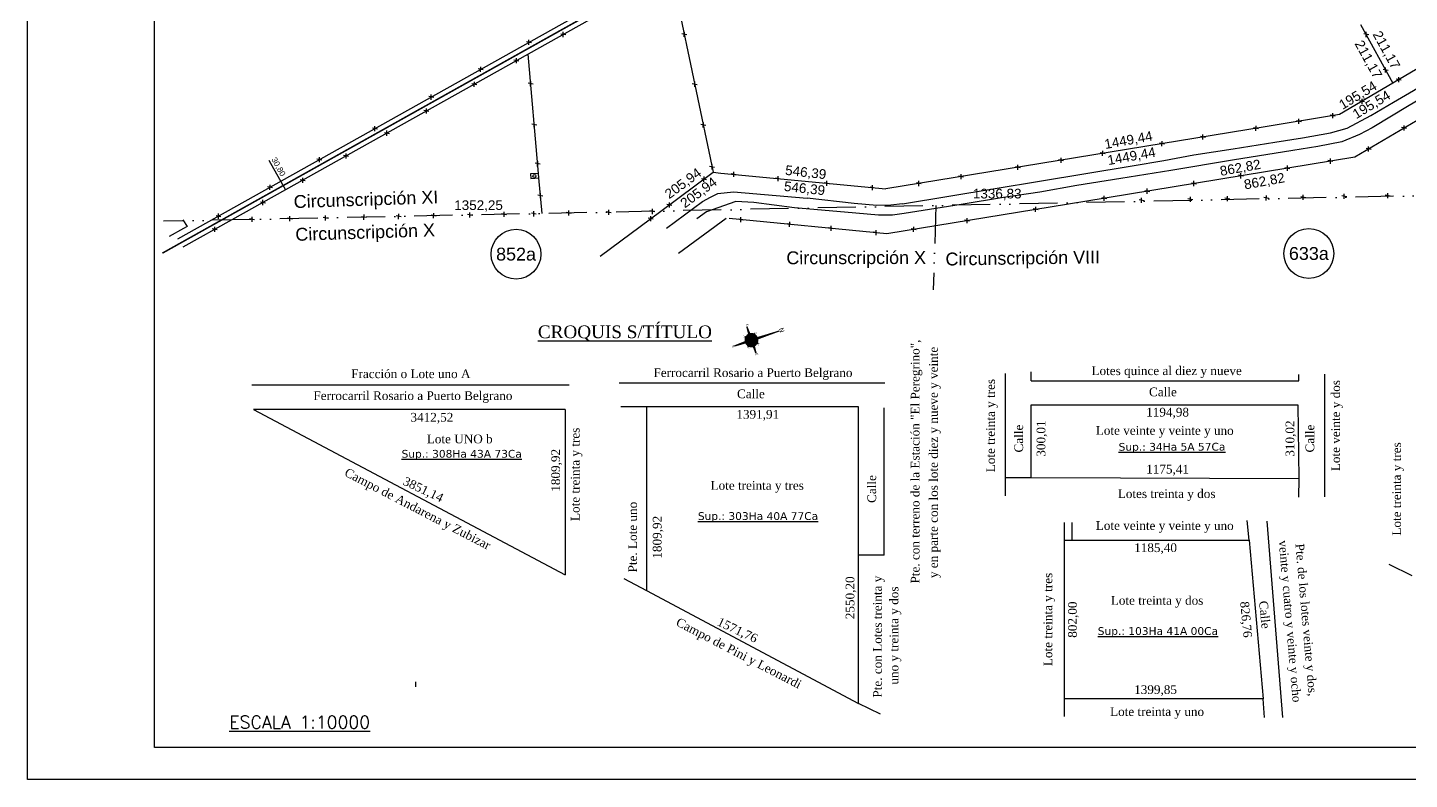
# Model space of a CAD drawing. Header units: feet. Extents: x 1554 to 7460, y 4629 to 11811.
# Drawn here: x 3579.2 to 4014.9, y 4629.2 to 4866 of the extents above; entities that cross this region are included whole.
import ezdxf
from ezdxf.enums import TextEntityAlignment as Align

# ---------------------------------------------------------------- set-up
doc = ezdxf.new("R2010")
doc.units = ezdxf.units.FT
doc.header["$MEASUREMENT"] = 0
doc.linetypes.add('ACAD_ISO12W100', pattern=[21, 12, -3, 0, -3, 0, -3])
doc.layers.get('0').update_dxf_attribs({"linetype": 'CONTINUOUS'})
for name, color, linetype in [('0K-UBICACION', 7, 'CONTINUOUS'), ('Alambrado', 1, 'CONTINUOUS'), ('Canal', 2, 'CONTINUOUS'), ('CARATULA', 7, 'CONTINUOUS'), ('COTAS', 134, 'CONTINUOUS'), ('CROQUIS', 2, 'CONTINUOUS'), ('MEDICION', 2, 'CONTINUOUS'), ('Riel', 2, 'CONTINUOUS'), ('Seccion', 6, 'ACAD_ISO12W100'), ('Subdivision', 5, 'CONTINUOUS'), ('Tanques', 140, 'CONTINUOUS'), ('Titulo', 5, 'CONTINUOUS')]:
    doc.layers.add(name, color=color, linetype=linetype)
doc.styles.add('ARIAL', font='arial.ttf')
doc.styles.add('ROMAND', font='romand.shx', dxfattribs={"height": 4})
doc.styles.add('style1', font='verdana.ttf')
doc.styles.add('Time New Roman', font='times.ttf')
doc.styles.add('Times New Roman', font='times.ttf')

# ---------------------------------------------------------------- blocks, each defined once
blk = doc.blocks.new('A$Cc8157756')
at = {"color": 2}
for p, q in [((10.57, 8.26), (2.82, 16.69)), ((10.78, 8.5), (2.82, 16.66)), ((9.7, 10.03), (2.82, 16.66)), ((10.78, 8.5), (6.59, 12.79)), ((10.25, 7.5), (8.73, 7.23)), ((8.73, 7.23), (10.25, 6.9)), ((10.23, 7.21), (8.73, 7.23)), ((11.13, 7.2), (9.4, 6.11)), ((9.4, 6.11), (11.4, 6.54)), ((9.42, 8.31), (11.13, 7.2)), ((11.41, 7.85), (9.42, 8.31)), ((11.06, 8.72), (9.7, 10.03)), ((11.4, 6.54), (10.92, 4.55)), ((10.92, 4.55), (12.05, 6.26)), ((11, 9.86), (11.41, 7.85)), ((12.07, 8.11), (11, 9.86)), ((11.13, 7.2), (11.21, 7.55)), ((11.13, 7.2), (12.98, 7.18)), ((11.5, 7.19), (11.13, 7.2)), ((11.4, 6.54), (12.72, 7.83)), ((11.4, 6.54), (11.66, 6.8)), ((11.41, 7.85), (12.7, 6.53)), ((11.67, 7.58), (11.41, 7.85)), ((11.79, 9), (12.1, 10.52)), ((12.07, 8.11), (12.05, 6.26)), ((12.05, 6.63), (12.05, 6.26)), ((12.05, 6.26), (13.11, 4.52)), ((13.2, 9.82), (12.07, 8.11)), ((12.07, 7.74), (12.07, 8.11)), ((12.08, 9.02), (12.1, 10.52)), ((12.08, 9.02), (12.1, 10.52)), ((12.1, 10.52), (12.39, 8.99)), ((12.45, 6.79), (12.7, 6.53)), ((12.46, 7.58), (12.73, 7.84)), ((12.61, 7.18), (12.98, 7.18)), ((12.7, 6.53), (14.7, 6.07)), ((13.11, 4.52), (12.7, 6.53)), ((12.72, 7.83), (13.2, 9.82)), ((14.72, 8.26), (12.72, 7.83)), ((12.98, 7.18), (14.72, 8.26)), ((14.7, 6.07), (12.98, 7.18)), ((13.12, 8.68), (16.42, 11.43)), ((13.12, 8.68), (16.36, 11.39)), ((13.37, 8.47), (16.42, 11.45)), ((13.37, 8.47), (16.42, 11.45)), ((16.36, 11.39), (13.37, 8.47)), ((13.58, 8.21), (16.41, 11.44)), ((13.86, 6.88), (15.39, 7.15)), ((15.39, 7.15), (13.87, 7.47)), ((15.39, 7.15), (13.89, 7.17)), ((15.39, 7.15), (15.39, 7.15)), ((15.39, 7.15), (15.39, 7.15)), ((15.39, 7.15), (15.39, 7.15)), ((15.39, 7.15), (15.39, 7.15)), ((15.39, 7.15), (15.39, 7.15)), ((15.39, 7.15), (15.39, 7.15)), ((15.39, 7.15), (15.39, 7.15)), ((15.39, 7.15), (15.39, 7.15)), ((15.39, 7.15), (15.39, 7.15)), ((15.39, 7.15), (15.39, 7.15)), ((15.39, 7.15), (15.39, 7.15)), ((15.39, 7.15), (15.39, 7.15)), ((15.39, 7.15), (15.39, 7.15)), ((15.39, 7.15), (15.39, 7.15)), ((15.39, 7.15), (15.39, 7.15)), ((15.39, 7.15), (15.39, 7.15)), ((15.39, 7.15), (15.39, 7.15)), ((15.39, 7.15), (15.39, 7.15)), ((15.39, 7.15), (15.39, 7.15)), ((10.75, 5.91), (7.69, 2.93)), ((10.75, 5.91), (7.69, 2.93)), ((11, 5.69), (7.7, 2.94)), ((10.54, 6.16), (7.71, 2.93)), ((7.76, 2.99), (10.75, 5.91)), ((11, 5.69), (7.76, 2.99)), ((10.75, 5.91), (9.9, 5.08)), ((12.02, 3.86), (11.73, 5.38)), ((12.33, 5.37), (12.02, 3.86)), ((12.04, 5.35), (12.02, 3.86)), ((13.09, 5.67), (17.53, 1.59)), ((17.53, 1.59), (13.34, 5.88)), ((13.34, 5.88), (17.53, 1.59)), ((13.34, 5.88), (17.53, 1.59)), ((13.34, 5.88), (17.53, 1.59)), ((13.54, 6.11), (17.53, 1.59)), ((17.53, 1.59), (13.54, 6.11))]:
    blk.add_line(p, q, dxfattribs=at)
at = {"color": 2, "linetype": 'Continuous'}
for p, q in [((11.99, 7.25), (12.12, 7.12)), ((11.99, 7.25), (12.12, 7.12)), ((12.12, 7.12), (11.99, 7.25)), ((12.12, 7.12), (11.99, 7.25)), ((11.99, 7.12), (12.12, 7.25)), ((12.12, 7.25), (11.99, 7.12)), ((12.12, 7.25), (11.99, 7.12)), ((11.99, 7.12), (12.12, 7.25))]:
    blk.add_line(p, q, dxfattribs=at)
at = {"color": 2}
for radius in [0.925, 0.834, 0.785, 0.736, 0.736, 0.736, 0.736, 0.736, 0.686, 0.686, 0.686, 0.686, 0.686, 0.686, 0.637, 0.588]:
    blk.add_circle((12.06, 7.19), radius, dxfattribs=at)
for radius, start, end in [(2.87, 139.99663, 177.54423), (2.87, 181.15602, 219.3616), (2.78, 181.61101, 201.65979), (2.78, 157.3418, 177.11236), (2.78, 140.24802, 156.65979), (2.41, 158.9366, 175.07259), (2.41, 183.76119, 200.03968), (2.41, 141.43129, 155.03968), (1.83, 162.70806, 196.20707), (2.87, 91.06269, 127.8705), (2.78, 111.94714, 127.59069), (1.83, 207.70806, 224.30346), (1.83, 134.30346, 151.20707), (1.48, 166.56155, 192.28867), (2.41, 113.56724, 126.27307), (1.83, 117.39986, 134.30346), (1.48, 211.56155, 224.30346), (1.48, 134.30346, 147.28867), (1.48, 121.31826, 134.30346), (2.78, 91.49457, 111.26512), (0.925, 134.30346, 224.30346), (2.41, 93.53434, 109.67033), (0.925, 224.30346, 314.30346), (0.925, 44.30346, 134.30346), (0.555, 134.30346, 224.30346), (1.83, 72.39986, 105.89886), (0.555, 224.30346, 314.30346), (0.555, 44.30346, 134.30346), (1.48, 76.31826, 102.04538), (2.87, 44.30346, 89.30346), (2.78, 66.94714, 86.99591), (2.41, 68.56724, 84.84574), (0.555, 314.30346, 44.30346), (0.925, 314.30346, 44.30346), (1.48, 44.30346, 57.04538), (1.83, 44.30346, 60.89886), (2.41, 51.08481, 64.67033), (1.48, 314.30346, 327.28867), (1.83, 44.30346, 54.66979), (1.48, 31.56155, 44.30346), (2.78, 49.56736, 66.26512), (1.83, 314.30346, 331.20707), (1.83, 27.70806, 44.30346), (1.48, 346.56155, 12.28867), (1.83, 342.70806, 16.20707), (2.41, 23.9366, 37.52212), (2.78, 22.3418, 39.03957), (2.87, 319.45948, 357.54423), (2.87, 1.15602, 39.3616), (2.41, 338.9366, 355.07259), (2.41, 3.76119, 20.03968), (2.78, 337.3418, 357.11236), (2.78, 1.61101, 21.65979), (2.78, 202.3418, 219.03957), (2.41, 203.9366, 217.52212), (2.87, 229.24533, 267.4509), (2.78, 229.56736, 246.26512), (2.41, 231.08481, 244.67033), (1.83, 224.30346, 234.66979), (1.83, 224.30346, 240.89886), (2.78, 246.94714, 266.99591), (1.48, 224.30346, 237.04538), (2.41, 248.56724, 264.84574), (1.83, 252.39986, 285.89886), (1.48, 256.31826, 283.41633), (2.87, 271.06269, 308.93424), (2.78, 271.49457, 291.26512), (2.41, 273.53434, 289.67033), (1.48, 300.01356, 314.30346), (1.83, 297.39986, 314.30346), (2.41, 293.56724, 307.28645), (2.78, 291.94714, 308.64563), (1.83, 314.30346, 324.11481), (2.41, 321.04087, 335.03968), (2.78, 319.7365, 336.65979)]:
    blk.add_arc((12.06, 7.19), radius, start, end, dxfattribs=at)
for points in [[(10.57, 8.26), (10.78, 8.5), (2.82, 16.66)], [(10.25, 6.9), (8.73, 7.23), (10.23, 7.21), (8.73, 7.23)], [(11.4, 6.54), (11.13, 7.2), (9.4, 6.11)], [(11.13, 7.2), (11.41, 7.85), (9.42, 8.31)], [(12.05, 6.26), (11.4, 6.54), (10.92, 4.55)], [(11.41, 7.85), (12.07, 8.11), (11, 9.86)], [(12.7, 6.53), (12.05, 6.26), (13.11, 4.52)], [(12.07, 8.11), (12.72, 7.83), (13.2, 9.82)], [(12.08, 9.02), (12.1, 10.52), (12.39, 8.99), (12.1, 10.52)], [(12.98, 7.18), (12.7, 6.53), (14.7, 6.07)], [(12.72, 7.83), (12.98, 7.18), (14.72, 8.26)], [(13.12, 8.68), (16.36, 11.39), (13.37, 8.47), (16.36, 11.39)], [(13.87, 7.47), (13.89, 7.17), (15.39, 7.15)], [(11, 5.69), (10.75, 5.91), (7.76, 2.99)], [(11.73, 5.38), (12.02, 3.86), (12.04, 5.35), (12.02, 3.86)], [(13.54, 6.11), (17.5, 1.58), (13.34, 5.88), (17.5, 1.58)], [(17.53, 1.59), (13.34, 5.88), (17.53, 1.59), (17.5, 1.58)]]:
    blk.add_solid(points, dxfattribs=at)
at = {"color": 2, "style": 'style1'}
for s, height, rotation, p in [('N', 2.03, 44.30346, (2.04, 16.04)), ('E', 1.16, 44.30346, (16.76, 11.32)), ('N.O.', 0.58, 89.30346, (8.61, 6.74)), ('N.E.', 0.58, 359.30346, (11.59, 10.6)), ('S.E.', 0.58, 89.30346, (15.98, 6.73)), ('O', 1.16, 44.30346, (6.85, 1.72)), ('S.O.', 0.58, 359.30346, (11.44, 3.18)), ('S', 1.16, 44.30346, (18.12, 0.26))]:
    blk.add_text(s, height=height, rotation=rotation, dxfattribs=at).set_placement(p)

msp = doc.modelspace()

# ---------------------------------------------------------------- linework, layer by layer
at = {"color": 8}
msp.add_line((3619.23, 4639.172, -0.145), (3619.23, 5116.496, -0.145), dxfattribs=at)
at = {"color": 1}
for p, q in [((3737.279, 4860.569, -0.009), (3737.305, 4862.169, -0.009)), ((3748.902, 4863.708, -0.031), (3747.332, 4864.017, -0.031)), ((3748.103, 4863.062, -0.031), (3748.13, 4864.662, -0.031)), ((3787.079, 4863.758, 0.04), (3785.509, 4864.067, 0.04)), ((3786.28, 4863.112, 0.04), (3786.307, 4864.712, 0.04)), ((4002.054, 4863.718, -0.224), (4000.484, 4864.027, -0.224)), ((4001.255, 4863.072, -0.224), (4001.282, 4864.672, -0.224)), ((3738.077, 4861.214, -0.009), (3736.507, 4861.523, -0.009)), ((3722.057, 4852.055, -0.012), (3722.084, 4853.655, -0.012)), ((3734.143, 4855.447, -0.031), (3732.573, 4855.756, -0.031)), ((3733.344, 4854.801, -0.031), (3733.371, 4856.401, -0.031)), ((4007.376, 4851.915, -0.224), (4007.403, 4853.515, -0.224)), ((3720.064, 4847.38, -0.031), (3720.09, 4848.98, -0.031)), ((3722.856, 4852.7, -0.012), (3721.286, 4853.009, -0.012)), ((3737.82, 4847.547, 0.031), (3737.847, 4849.147, 0.031)), ((3789.569, 4847.405, 0.04), (3789.596, 4849.005, 0.04)), ((4008.175, 4852.561, -0.224), (4006.605, 4852.87, -0.224)), ((4012.326, 4849.489, -0.337), (4010.756, 4849.798, -0.337)), ((4011.528, 4848.843, -0.337), (4011.555, 4850.443, -0.337)), ((3706.453, 4843.326, -0.016), (3706.48, 4844.926, -0.016)), ((3720.862, 4848.026, -0.031), (3719.292, 4848.335, -0.031)), ((3738.619, 4848.192, 0.031), (3737.049, 4848.501, 0.031)), ((3790.368, 4848.051, 0.04), (3788.798, 4848.36, 0.04)), ((3704.968, 4838.945, -0.031), (3704.995, 4840.545, -0.031)), ((3707.252, 4843.972, -0.016), (3705.682, 4844.281, -0.016)), ((4000.776, 4842.688, -0.34), (3999.206, 4842.997, -0.34)), ((3999.978, 4842.042, -0.34), (4000.005, 4843.642, -0.34)), ((3705.767, 4839.59, -0.031), (3704.197, 4839.899, -0.031)), ((3738.948, 4834.704, 0.031), (3738.975, 4836.304, 0.031)), ((3792.261, 4834.551, 0.04), (3792.288, 4836.15, 0.04)), ((3980.824, 4836.371, -0.336), (3979.254, 4836.68, -0.336)), ((3980.026, 4835.726, -0.336), (3980.052, 4837.326, -0.336)), ((3991.511, 4838.125, -0.34), (3989.941, 4838.434, -0.34)), ((3990.713, 4837.48, -0.34), (3990.739, 4839.08, -0.34)), ((3689.517, 4834.052, -0.02), (3687.947, 4834.361, -0.02)), ((3688.718, 4833.406, -0.02), (3688.745, 4835.006, -0.02)), ((3693.286, 4832.616, -0.031), (3691.716, 4832.925, -0.031)), ((3692.488, 4831.971, -0.031), (3692.514, 4833.571, -0.031)), ((3739.747, 4835.349, 0.031), (3738.177, 4835.658, 0.031)), ((3793.059, 4835.196, 0.04), (3791.489, 4835.505, 0.04)), ((3950.561, 4831.416, -0.338), (3948.991, 4831.725, -0.338)), ((3949.763, 4830.77, -0.338), (3949.79, 4832.37, -0.338)), ((3967.313, 4834.156, -0.333), (3965.743, 4834.465, -0.333)), ((3966.515, 4833.511, -0.333), (3966.541, 4835.11, -0.333)), ((4014.017, 4834.244, -0.352), (4012.447, 4834.553, -0.352)), ((4013.219, 4833.599, -0.352), (4013.245, 4835.198, -0.352)), ((3918.162, 4825.601, -0.348), (3918.188, 4827.201, -0.348)), ((3937.665, 4829.306, -0.342), (3936.095, 4829.615, -0.342)), ((3936.866, 4828.661, -0.342), (3936.893, 4830.26, -0.342)), ((4002.794, 4827.629, -0.352), (4001.224, 4827.938, -0.352)), ((4001.995, 4826.983, -0.352), (4002.022, 4828.583, -0.352)), ((3672.004, 4824.256, -0.024), (3670.434, 4824.565, -0.024)), ((3671.205, 4823.61, -0.024), (3671.232, 4825.21, -0.024)), ((3680.436, 4825.436, -0.031), (3678.866, 4825.745, -0.031)), ((3679.637, 4824.79, -0.031), (3679.664, 4826.39, -0.031)), ((3740.834, 4822.966, 0.031), (3739.264, 4823.275, 0.031)), ((3740.036, 4822.32, 0.031), (3740.063, 4823.92, 0.031)), ((3795.024, 4821.354, 0.04), (3795.051, 4822.954, 0.04)), ((3891.46, 4821.233, -0.356), (3891.486, 4822.833, -0.356)), ((3905.844, 4824.101, -0.352), (3904.274, 4824.41, -0.352)), ((3905.046, 4823.455, -0.352), (3905.072, 4825.055, -0.352)), ((3918.96, 4826.246, -0.348), (3917.39, 4826.555, -0.348)), ((3990.785, 4823.808, -0.355), (3989.215, 4824.117, -0.355)), ((3989.986, 4823.163, -0.355), (3990.013, 4824.763, -0.355)), ((3665.956, 4817.146, -0.031), (3665.983, 4818.745, -0.031)), ((3793.268, 4818.116, -0.355), (3791.698, 4818.425, -0.355)), ((3792.47, 4817.471, -0.355), (3792.496, 4819.071, -0.355)), ((3795.823, 4822, 0.04), (3794.253, 4822.309, 0.04)), ((3802.653, 4819.661, -0.381), (3801.083, 4819.97, -0.381)), ((3801.855, 4819.016, -0.381), (3801.881, 4820.616, -0.381)), ((3816.632, 4818.319, -0.391), (3815.062, 4818.628, -0.391)), ((3815.834, 4817.673, -0.391), (3815.861, 4819.273, -0.391)), ((3874.317, 4818.944, -0.361), (3872.747, 4819.253, -0.361)), ((3873.519, 4818.298, -0.361), (3873.545, 4819.898, -0.361)), ((3892.258, 4821.878, -0.356), (3890.688, 4822.187, -0.356)), ((3962.568, 4819.184, -0.37), (3960.998, 4819.493, -0.37)), ((3961.769, 4818.538, -0.37), (3961.796, 4820.138, -0.37)), ((3977.235, 4821.588, -0.362), (3975.666, 4821.897, -0.362)), ((3976.437, 4820.942, -0.362), (3976.464, 4822.542, -0.362)), ((3656.422, 4815.54, -0.027), (3654.852, 4815.849, -0.027)), ((3655.624, 4814.895, -0.027), (3655.651, 4816.494, -0.027)), ((3666.755, 4817.791, -0.031), (3665.185, 4818.1, -0.031)), ((3831.976, 4816.845, -0.401), (3830.406, 4817.154, -0.401)), ((3831.177, 4816.2, -0.401), (3831.204, 4817.8, -0.401)), ((3846.422, 4815.458, -0.411), (3844.852, 4815.767, -0.411)), ((3845.624, 4814.812, -0.411), (3845.65, 4816.412, -0.411)), ((3861.004, 4816.766, -0.365), (3859.434, 4817.075, -0.365)), ((3860.206, 4816.12, -0.365), (3860.232, 4817.72, -0.365)), ((3933.029, 4814.343, -0.385), (3931.46, 4814.652, -0.385)), ((3932.231, 4813.698, -0.385), (3932.258, 4815.297, -0.385)), ((3947.748, 4816.755, -0.377), (3946.178, 4817.064, -0.377)), ((3946.95, 4816.11, -0.377), (3946.977, 4817.71, -0.377)), ((3654.185, 4810.767, -0.031), (3652.615, 4811.076, -0.031)), ((3653.387, 4810.122, -0.031), (3653.413, 4811.722, -0.031)), ((3741.709, 4812.912, 0.031), (3740.14, 4813.221, 0.031)), ((3740.911, 4812.267, 0.031), (3740.938, 4813.867, 0.031)), ((3782.371, 4810.026, -0.291), (3780.801, 4810.335, -0.291)), ((3781.573, 4809.38, -0.291), (3781.6, 4810.98, -0.291)), ((3919.466, 4812.12, -0.392), (3917.896, 4812.429, -0.392)), ((3918.668, 4811.475, -0.392), (3918.695, 4813.074, -0.392)), ((3931.25, 4811.456, -0.031), (3929.68, 4811.765, -0.031)), ((3930.451, 4810.81, -0.031), (3930.478, 4812.41, -0.031)), ((3946.652, 4811.753, -0.031), (3945.082, 4812.062, -0.031)), ((3945.853, 4811.108, -0.031), (3945.88, 4812.708, -0.031)), ((3958.29, 4811.978, -0.031), (3956.72, 4812.287, -0.031)), ((3957.491, 4811.333, -0.031), (3957.518, 4812.932, -0.031)), ((3970.561, 4812.215, -0.031), (3968.991, 4812.524, -0.031)), ((3969.763, 4811.57, -0.031), (3969.79, 4813.17, -0.031)), ((3982.198, 4812.44, -0.031), (3980.628, 4812.749, -0.031)), ((3981.399, 4811.795, -0.031), (3981.426, 4813.394, -0.031)), ((3995.148, 4812.69, -0.031), (3993.579, 4812.999, -0.031)), ((3994.35, 4812.045, -0.031), (3994.377, 4813.645, -0.031)), ((4008.84, 4812.955, -0.031), (4007.27, 4813.264, -0.031)), ((4008.042, 4812.309, -0.031), (4008.068, 4813.909, -0.031)), ((3640.197, 4806.464, -0.031), (3638.627, 4806.773, -0.031)), ((3639.399, 4805.819, -0.031), (3639.426, 4807.419, -0.031)), ((3650.798, 4805.453, -0.031), (3649.229, 4805.762, -0.031)), ((3650, 4804.807, -0.031), (3650.027, 4806.407, -0.031)), ((3662.712, 4805.689, -0.031), (3661.142, 4805.998, -0.031)), ((3661.914, 4805.044, -0.031), (3661.94, 4806.644, -0.031)), ((3673.948, 4805.913, -0.031), (3672.378, 4806.222, -0.031)), ((3673.15, 4805.267, -0.031), (3673.177, 4806.867, -0.031)), ((3686.058, 4806.153, -0.031), (3684.488, 4806.462, -0.031)), ((3685.259, 4805.508, -0.031), (3685.286, 4807.107, -0.031)), ((3696.988, 4806.37, -0.031), (3695.418, 4806.679, -0.031)), ((3696.19, 4805.725, -0.031), (3696.216, 4807.324, -0.031)), ((3708.028, 4806.589, -0.031), (3706.458, 4806.898, -0.031)), ((3707.23, 4805.944, -0.031), (3707.257, 4807.544, -0.031)), ((3719.438, 4806.816, -0.031), (3717.868, 4807.125, -0.031)), ((3718.64, 4806.17, -0.031), (3718.666, 4807.77, -0.031)), ((3730.237, 4807.03, -0.031), (3728.667, 4807.339, -0.031)), ((3729.438, 4806.385, -0.031), (3729.465, 4807.985, -0.031)), ((3739.615, 4807.216, -0.031), (3738.045, 4807.525, -0.031)), ((3738.817, 4806.571, -0.031), (3738.843, 4808.171, -0.031)), ((3750.637, 4807.434, -0.031), (3749.067, 4807.743, -0.031)), ((3749.839, 4806.788, -0.031), (3749.865, 4808.388, -0.031)), ((3763.25, 4807.681, -0.031), (3761.68, 4807.99, -0.031)), ((3762.452, 4807.036, -0.031), (3762.478, 4808.636, -0.031)), ((3776.498, 4805.665, -0.072), (3774.928, 4805.974, -0.072)), ((3776.998, 4807.952, -0.031), (3775.428, 4808.261, -0.031)), ((3775.7, 4805.019, -0.072), (3775.726, 4806.619, -0.072)), ((3776.2, 4807.306, -0.031), (3776.227, 4808.906, -0.031)), ((3804.866, 4805.374, -0.169), (3803.297, 4805.682, -0.169)), ((3804.068, 4804.728, -0.169), (3804.095, 4806.328, -0.169)), ((3876.236, 4805.062, -0.179), (3874.666, 4805.371, -0.179)), ((3875.437, 4804.417, -0.179), (3875.464, 4806.016, -0.179)), ((3897.843, 4808.588, -0.179), (3896.273, 4808.897, -0.179)), ((3897.045, 4807.942, -0.179), (3897.071, 4809.542, -0.179)), ((3639.016, 4802.295, -0.026), (3637.446, 4802.604, -0.026)), ((3638.218, 4801.65, -0.026), (3638.244, 4803.25, -0.026)), ((3820.273, 4803.884, -0.173), (3818.703, 4804.193, -0.173)), ((3819.474, 4803.238, -0.173), (3819.501, 4804.838, -0.173)), ((3833.401, 4802.614, -0.176), (3831.831, 4802.923, -0.176)), ((3832.603, 4801.969, -0.176), (3832.629, 4803.568, -0.176)), ((3847.534, 4801.247, -0.179), (3845.964, 4801.556, -0.179)), ((3846.736, 4800.602, -0.179), (3846.763, 4802.201, -0.179)), ((3859.377, 4802.311, -0.179), (3857.807, 4802.62, -0.179)), ((3858.579, 4801.666, -0.179), (3858.605, 4803.266, -0.179)), ((3701.624, 4658.32, -0.168), (3701.65, 4659.92, -0.168))]:
    msp.add_line(p, q, dxfattribs=at)
at = {"color": 3}
for centre in [(3733.216, 4794.637, -99.861), (3983.196, 4794.846, -99.861)]:
    msp.add_circle(centre, 7.845, dxfattribs=at)
at = {"layer": '0K-UBICACION', "color": 2}
for p, q in [((3906.144, 4704.571), (3906.144, 4710.131)), ((3908.595, 4704.571), (3908.595, 4710.131)), ((3964.344, 4704.571), (3963.784, 4710.742)), ((4015.759, 4693.283), (4008.467, 4696.869)), ((3906.144, 4649.011), (3906.144, 4654.571))]:
    msp.add_line(p, q, dxfattribs=at)
at = {"layer": '0K-UBICACION', "color": 5}
for p, q in [((3906.144, 4704.571), (3964.344, 4704.571)), ((3906.144, 4654.571), (3906.144, 4704.571)), ((3964.344, 4704.571), (3968.756, 4654.571)), ((3968.756, 4654.571), (3906.144, 4654.571))]:
    msp.add_line(p, q, dxfattribs=at)
at = {"layer": 'Alambrado', "color": 2}
for p, q in [((4061.872, 5042.925, 0.063), (3626.451, 4799.369, -0.034)), ((3643.664, 4805.481, -0.031), (3628.133, 4796.815, -0.019)), ((3628.133, 4805.417, -0.019), (3629.499, 4803.328, -0.095)), ((3628.35, 4802.704, 0.013), (3623.851, 4800.194, 0.017)), ((3629.499, 4803.328, -0.095), (3628.35, 4802.704, 0.013))]:
    msp.add_line(p, q, dxfattribs=at)
at = {"layer": 'Alambrado'}
for p, q in [((3782.296, 4883.004, 0.04), (3795.398, 4820.435, 0.04)), ((3740.313, 4820.116, 0.031), (3737.017, 4857.646, 0.031)), ((3740.313, 4820.116, 0.222), (3737.755, 4819.944, 0.222)), ((3737.755, 4819.944, 0.222), (3737.857, 4818.477, 0.222)), ((3737.857, 4818.477, 0.222), (3740.424, 4818.711, 0.222)), ((3740.424, 4818.711, 0.031), (3740.313, 4820.116, 0.031)), ((3741.425, 4807.422, 0.031), (3740.424, 4818.711, 0.031)), ((3912.509, 4811.263, -0.179), (3850.089, 4801.079, -0.18)), ((3759.788, 4793.993, -0.141), (3778.863, 4808.158, -0.059)), ((3799.478, 4805.848, -0.165), (3784.425, 4794.846, -0.118)), ((3850.089, 4801.079, -0.18), (3800.396, 4805.884, -0.169))]:
    msp.add_line(p, q, dxfattribs=at)
at = {"layer": 'Canal'}
for p, q in [((4009.87, 4842.509, -0.137), (4023.04, 4850.257, -0.135)), ((4025.95, 4848.041, -0.147), (4014.779, 4841.496, -0.148)), ((4002.704, 4838.341, -0.144), (4009.87, 4842.509, -0.137)), ((4014.779, 4841.496, -0.148), (4003.111, 4834.486, -0.147)), ((3995.291, 4834.339, -0.137), (4002.704, 4838.341, -0.144)), ((3981.157, 4831.357, -0.133), (3989.995, 4832.923, -0.136)), ((3989.995, 4832.923, -0.136), (3995.291, 4834.339, -0.137)), ((3999.186, 4832.352, -0.15), (3993.544, 4830.062, -0.15)), ((4003.111, 4834.486, -0.147), (3999.186, 4832.352, -0.15)), ((3946.903, 4825.915, -0.129), (3959.297, 4827.835, -0.129)), ((3978.132, 4827.343, -0.144), (3959.073, 4824.269, -0.139)), ((3959.297, 4827.835, -0.129), (3972.491, 4829.936, -0.131)), ((3972.491, 4829.936, -0.131), (3981.157, 4831.357, -0.133)), ((3986.053, 4828.584, -0.146), (3978.132, 4827.343, -0.144)), ((3993.544, 4830.062, -0.15), (3986.053, 4828.584, -0.146)), ((3927.524, 4822.527, -0.167), (3937.421, 4824.215, -0.163)), ((3937.421, 4824.215, -0.163), (3946.903, 4825.915, -0.129)), ((3959.073, 4824.269, -0.139), (3939.722, 4821.018, -0.162)), ((3855.083, 4810.519, -0.187), (3927.524, 4822.527, -0.167)), ((3923.902, 4818.53, -0.181), (3910.082, 4816.338, -0.172)), ((3939.722, 4821.018, -0.162), (3923.902, 4818.53, -0.181)), ((3796.854, 4813.736, -0.157), (3801.826, 4814.34, -0.159)), ((3801.826, 4814.34, -0.159), (3825.04, 4812.259, -0.168)), ((3898.339, 4814.196, -0.181), (3886.927, 4812.462, -0.186)), ((3910.082, 4816.338, -0.172), (3898.339, 4814.196, -0.181)), ((3780.687, 4802.854, -0.094), (3792.057, 4811.2, -0.155)), ((3792.057, 4811.2, -0.155), (3794.536, 4812.605, -0.157)), ((3802.57, 4811.222, -0.145), (3793.229, 4807.988, -0.141)), ((3794.536, 4812.605, -0.157), (3796.854, 4813.736, -0.157)), ((3808.15, 4810.939, -0.143), (3802.57, 4811.222, -0.145)), ((3820.989, 4809.274, -0.15), (3808.15, 4810.939, -0.143)), ((3839.847, 4810.582, -0.17), (3825.04, 4812.259, -0.168)), ((3846.984, 4810.005, -0.17), (3839.847, 4810.582, -0.17)), ((3851.372, 4810.048, -0.175), (3846.984, 4810.005, -0.17)), ((3855.083, 4810.519, -0.187), (3851.372, 4810.048, -0.175)), ((3873.609, 4810.326, -0.185), (3855.598, 4807.456, -0.187)), ((3886.927, 4812.462, -0.186), (3873.609, 4810.326, -0.185)), ((3793.229, 4807.988, -0.141), (3790.264, 4805.791, -0.138)), ((3829.521, 4808.513, -0.149), (3820.989, 4809.274, -0.15)), ((3840.362, 4807.519, -0.17), (3829.521, 4808.513, -0.149)), ((3847.5, 4806.942, -0.17), (3840.362, 4807.519, -0.17)), ((3851.888, 4806.984, -0.175), (3847.5, 4806.942, -0.17)), ((3855.598, 4807.456, -0.187), (3851.888, 4806.984, -0.175))]:
    msp.add_line(p, q, dxfattribs=at)
at = {"layer": 'CARATULA', "color": 1, "linetype": 'Continuous'}
for p, q in [((3579.23, 4629.172, -0.145), (3579.23, 5129.172, -0.145)), ((4579.23, 4629.172, -0.145), (3579.23, 4629.172, -0.145))]:
    msp.add_line(p, q, dxfattribs=at)
at = {"layer": 'CARATULA', "color": 8, "linetype": 'Continuous'}
msp.add_line((4399.23, 4639.172, -0.145), (3619.23, 4639.172, -0.145), dxfattribs=at)
at = {"layer": 'Riel', "color": 3}
for p, q in [((3621.759, 4795.094, 0.054), (4064.036, 5042.525, 0.126)), ((4064.111, 5042.367, 0.125), (3621.848, 4794.944, 0.053))]:
    msp.add_line(p, q, dxfattribs=at)
at = {"layer": 'Seccion'}
for p, q in [((4327.825, 4819.341, -0.128), (3622.025, 4805.043, -0.027)), ((3865.618, 4809.978, -0.031), (3864.747, 4783.423, -0.007))]:
    msp.add_line(p, q, dxfattribs=at)
at = {"layer": 'Subdivision'}
for p, q in [((3782.296, 4883.004, -0.031), (3737.017, 4857.646, -0.031)), ((3737.017, 4857.646, -0.031), (3643.664, 4805.481, -0.031)), ((3841.209, 4746.595), (3774.403, 4746.595))]:
    msp.add_line(p, q, dxfattribs=at)
at = {"layer": 'Subdivision', "color": 3}
for p, q in [((4047.646, 4870.91, -0.343), (4009.678, 4848.545, -0.337)), ((3999.52, 4867.059, -0.224), (4009.678, 4848.545, -0.224)), ((4052.647, 4857.63, -0.354), (3997.656, 4825.218, -0.352)), ((4009.678, 4848.545, -0.337), (3992.827, 4838.624, -0.341)), ((3992.827, 4838.624, -0.341), (3969.39, 4834.779, -0.332)), ((3969.39, 4834.779, -0.332), (3849.787, 4815.214, -0.368)), ((3997.656, 4825.218, -0.352), (3912.509, 4811.263, -0.395)), ((3778.863, 4808.158, -0.275), (3795.398, 4820.435, -0.372)), ((3795.398, 4820.435, -0.372), (3797.819, 4820.205, -0.379)), ((3797.819, 4820.205, -0.379), (3849.787, 4815.214, -0.414))]:
    msp.add_line(p, q, dxfattribs=at)
at = {"layer": 'Subdivision', "color": 1}
msp.add_line((3655.256, 4824.32, -74.97), (3660.55, 4814.917, -0.031), dxfattribs=at)
at = {"layer": 'Tanques'}
msp.add_circle((3739.025, 4819.269, 0.299), 0.466, dxfattribs=at)
at = {"layer": 'Titulo', "color": 2}
for p, q in [((3895.666, 4754.724, 319.525), (3895.666, 4757.545, 319.525)), ((3649.878, 4753.454), (3749.986, 4753.454)), ((3765.756, 4754.107), (3849.488, 4754.107)), ((3887.539, 4718.456, 319.525), (3887.539, 4757.091, 319.525)), ((3895.666, 4754.724, 319.525), (3980.074, 4754.724, 319.525)), ((3980.074, 4754.724, 319.525), (3980.074, 4756.717, 319.525)), ((3988.198, 4718.19, 319.525), (3988.198, 4756.825, 319.525)), ((3774.403, 4746.595), (3766.277, 4746.595)), ((3849.335, 4699.855), (3849.335, 4746.233)), ((3895.666, 4724.171, 319.525), (3887.539, 4724.171, 319.525)), ((3980.074, 4718.082, 319.525), (3980.092, 4723.905, 319.525)), ((3974.946, 4648.626), (3970.08, 4710.529)), ((3849.335, 4699.855), (3841.209, 4699.855)), ((3767.195, 4692.472), (3774.403, 4688.648)), ((3848.142, 4649.701), (3841.209, 4653.115)), ((3969.259, 4648.712), (3968.756, 4654.571))]:
    msp.add_line(p, q, dxfattribs=at)
at = {"layer": 'Titulo'}
for p, q in [((3748.698, 4745.703), (3650.418, 4745.703)), ((3650.418, 4745.703), (3748.698, 4693.578)), ((3748.698, 4745.703), (3748.698, 4693.578)), ((3841.209, 4746.595), (3774.403, 4746.595)), ((3774.403, 4746.595), (3774.403, 4688.648)), ((3841.209, 4653.115), (3841.209, 4746.595)), ((3895.666, 4724.171, 319.525), (3895.666, 4747.212, 319.525)), ((3895.666, 4747.212, 319.525), (3979.761, 4747.212, 319.525)), ((3979.761, 4747.212, 319.525), (3980.072, 4723.905, 319.525)), ((3980.072, 4723.905, 319.525), (3895.666, 4724.171, 319.525)), ((3774.403, 4688.648), (3841.209, 4653.115))]:
    msp.add_line(p, q, dxfattribs=at)

# ---------------------------------------------------------------- block references
at = {"layer": 'Seccion', "xscale": 0.7, "yscale": 0.7, "zscale": 0.7, "rotation": 244.2572031879857}
msp.add_blockref('A$Cc8157756', (3806.574, 4777.349), dxfattribs=at)

# ---------------------------------------------------------------- texts
at = {"color": 1, "insert": (3657.594, 4825.421, -83.38), "char_height": 1.8231, "width": 3.38878, "attachment_point": 1, "rotation": 299.15871, "style": 'ARIAL'}
msp.add_mtext('30,80', dxfattribs=at)
at = {"layer": 'CARATULA', "color": 3, "linetype": 'Continuous', "style": 'ROMAND'}
msp.add_text('%%UESCALA 1:10000', height=4, dxfattribs=at).set_placement((3642.818, 4645.187, -0.145))
at = {"layer": 'COTAS', "color": 2, "style": 'Time New Roman'}
for s, rotation, p in [('Pte. con terreno de la Estación "El Peregrino",', 90, (3859.051, 4729.302)), ('y en parte con los lote diez y nueve y veinte', 90, (3864.839, 4729.026)), ('Lote treinta y tres', 90, (3882.836, 4740.629)), ('Lote veinte y dos', 90, (3991.628, 4740.629)), ('Calle', 90, (3891.718, 4736.547)), ('300,01', 90, (3898.736, 4736.545)), ('Lote veinte y veinte y uno', 359.94472, (3937.754, 4739.095)), ('310,02', 90, (3977.233, 4736.545)), ('Calle', 90, (3983.52, 4736.547)), ('Lote treinta y tres', 90, (3751.871, 4725.277)), ('1809,92', 90, (3745.72, 4726.543)), ('Lote treinta y tres', 90, (4010.868, 4720.669)), ('Campo de Andarena y Zubizar', 332.5958, (3702.235, 4714.424)), ('3851,14', 334.85178, (3703.978, 4720.534)), ('Calle', 90, (3845.387, 4720.661, -319.525)), ('Pte. Lote uno', 90, (3769.972, 4705.499)), ('1809,92', 90, (3777.716, 4705.459)), ('Lote veinte y veinte y uno', 359.94472, (3937.754, 4709.133)), ('veinte y cuatro y veinte y ocho', 274.98798, (3977.28, 4678.973)), ('Pte. de los lotes veinte y dos,', 274.98798, (3982.41, 4679.421)), ('2550,20', 90, (3838.525, 4686.377, -319.525)), ('Pte. con Lotes treinta y ', 90, (3847.173, 4674.653)), ('Lote treinta y tres', 90, (3900.91, 4679.539)), ('uno y treinta y dos', 90, (3852.399, 4674.479)), ('802,00', 90, (3908.654, 4679.498)), ('826,76', 275.27995, (3963.438, 4679.557)), ('Calle', 275.75836, (3969.28, 4681.049)), ('Campo de Pini y Leonardi', 332.5958, (3803.486, 4668.955)), ('1571,76', 334.85178, (3803.065, 4676.223))]:
    msp.add_text(s, height=2.75, rotation=rotation, dxfattribs=at).set_placement(p, align=Align.MIDDLE_CENTER)
for s, p in [('Fracción o Lote uno A', (3700.055, 4756.965, -319.525)), ('Ferrocarril Rosario a Puerto Belgrano ', (3808.447, 4757.31, -319.525)), ('Lotes quince al diez y nueve', (3938.354, 4757.927)), ('Ferrocarril Rosario a Puerto Belgrano ', (3701.231, 4750.065, -319.525)), ('Calle', (3807.27, 4750.637, -319.525)), ('Calle', (3937.178, 4751.254)), ('3412,52', (3706.691, 4743.264)), ('1391,91', (3809.438, 4744.186)), ('1194,98', (3938.652, 4744.868)), ('Lote UNO b', (3715.461, 4736.428)), ('1175,41', (3938.652, 4726.909)), ('Lote treinta y tres', (3809.251, 4721.787)), ('Lotes treinta y dos', (3938.354, 4719.18)), ('1185,40', (3934.858, 4702.161)), ('Lote treinta y dos', (3935.338, 4685.555)), ('1399,85', (3934.858, 4657.451)), ('Lote treinta y uno', (3935.338, 4650.517))]:
    msp.add_text(s, height=2.75, dxfattribs=at).set_placement(p, align=Align.MIDDLE_CENTER)
at = {"layer": 'COTAS', "color": 3, "style": 'style1'}
for s, p in [('%%USup.: 308Ha 43A 73Ca', (3716.094, 4731.749)), ('%%USup.: 303Ha 40A 77Ca', (3809.513, 4712.135)), ('%%USup.: 103Ha 41A 00Ca', (3935.6, 4675.902))]:
    msp.add_text(s, height=2.44171, dxfattribs=at).set_placement(p, align=Align.MIDDLE_CENTER)
msp.add_text('%%USup.: 34Ha 5A 57Ca', height=2.44171, rotation=0.08284, dxfattribs=at).set_placement((3940.05, 4733.965), align=Align.MIDDLE_CENTER)
at = {"layer": 'CROQUIS', "style": 'Times New Roman'}
msp.add_text('%%UCROQUIS S/TÍTULO', height=4, dxfattribs=at).set_placement((3767.548, 4768.183), align=Align.CENTER)
at = {"layer": 'MEDICION', "color": 2, "char_height": 3.0386, "width": 7.97874, "attachment_point": 1, "style": 'ARIAL'}
for s, insert, rotation in [('211,17', (4000.197, 4862.45, -99.788), 298.89271), ('211,17', (4005.888, 4865.409, -99.788), 298.89271), ('195,54', (3992.281, 4842.712, -0.118), 31.08495), ('195,54', (3996.578, 4839.758, -0.118), 31.08495), ('1449,44', (3918.483, 4830.754, 0.08), 10.27565), ('1449,44', (3919.451, 4825.691, 0.08), 10.27565), ('862,82', (3954.91, 4822.27, 0.08), 10.27565), ('205,94', (3779.73, 4814.38, 0.08), 36.34834), ('205,94', (3784.645, 4811.48, 0.08), 36.34834), ('546,39', (3818.284, 4822.698, 0.08), 353.75156), ('862,82', (3962.516, 4818.024, 0.08), 10.27565), ('546,39', (3817.909, 4817.634, 0.08), 353.75156), ('1336,83', (3877.263, 4815.241, 0.08), 0.04985), ('1352,25', (3713.731, 4811.605, 0.08), 0.04985)]:
    msp.add_mtext(s, dxfattribs=dict(at, insert=insert, rotation=rotation))
at = {"layer": 'MEDICION', "color": 3, "char_height": 4.05143, "width": 63.61612, "attachment_point": 1, "style": 'ARIAL'}
for s, insert, rotation in [('Circunscripción XI', (3663.045, 4813.213, -0.034), 1.90355), ('Circunscripción X', (3663.568, 4802.876, -0.034), 1.90355), ('Circunscripción X', (3818.44, 4795.526, 99.73), 0.12563), ('Circunscripción VIII', (3868.592, 4795.122, 199.58), 0.8094)]:
    msp.add_mtext(s, dxfattribs=dict(at, insert=insert, rotation=rotation))
at = {"layer": 'MEDICION', "color": 3, "char_height": 4.0514, "width": 7.97874, "attachment_point": 5, "style": 'ARIAL'}
for s, insert in [('852a', (3733.216, 4794.637, -99.861)), ('633a', (3983.196, 4794.846, -99.861))]:
    msp.add_mtext(s, dxfattribs=dict(at, insert=insert))

doc.saveas('drawing.dxf')
